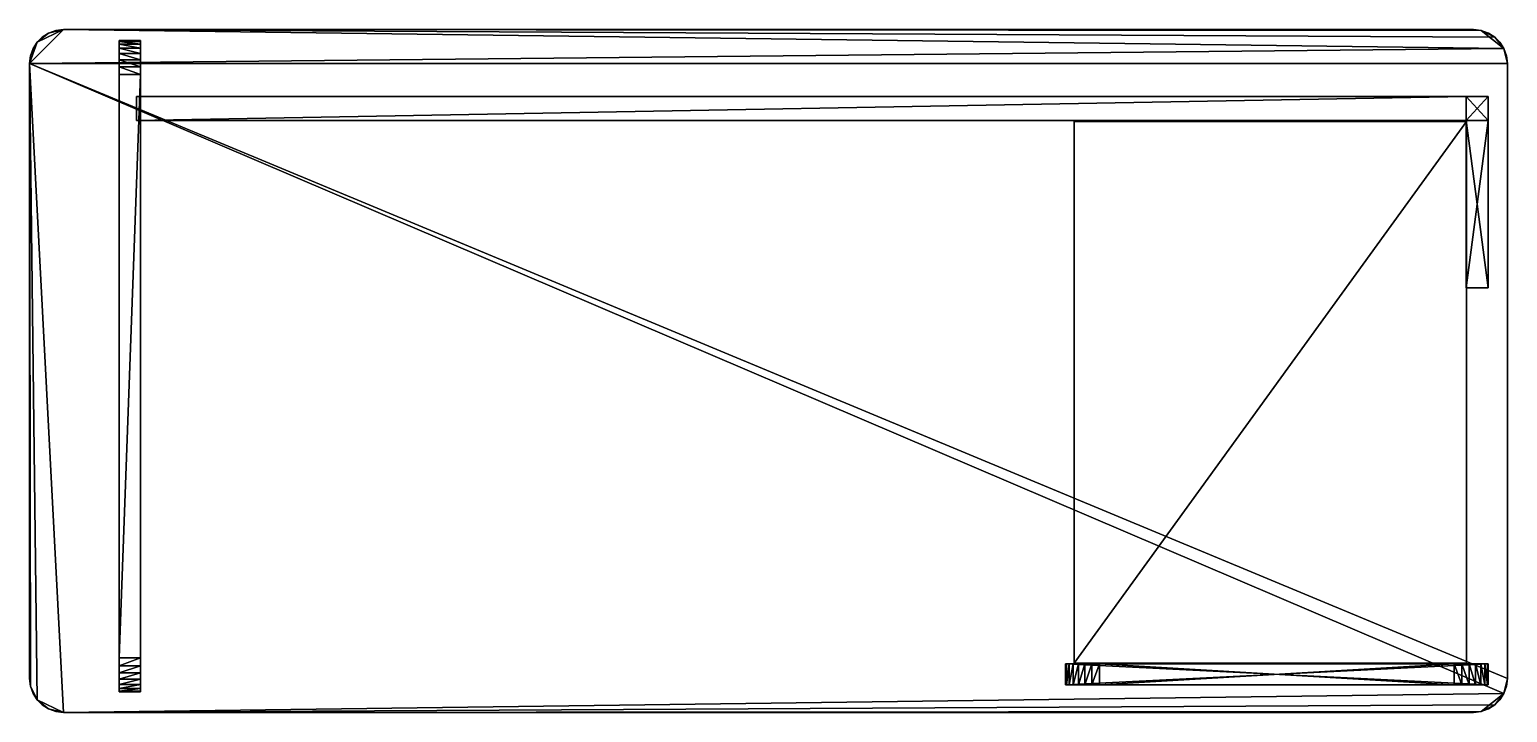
# Model space of a CAD drawing. Header units: centimetres. Extents: x -700 to 700, y -324 to 324.
import ezdxf

# ---------------------------------------------------------------- set-up
doc = ezdxf.new("R2010")
doc.units = ezdxf.units.CM
doc.layers.add('beige', color=7, linetype='Continuous', true_color=0xe1c657)
doc.layers.add('grey', color=7, linetype='Continuous', true_color=0xe1c657)

msp = doc.modelspace()

# ---------------------------------------------------------------- meshes
at = {"layer": 'beige', "color": 116, "true_color": 0x06873a}
mesh = msp.add_polyface(dxfattribs=at)
corners = [(-699.1, 298.8, 374.7), (-699.1, 298.8, 354.7), (-700, 291.4, 354.7), (-700, 291.4, 374.7), (-696.7, 305.6, 374.7), (-696.7, 305.6, 354.7), (-692.9, 311.6, 374.7), (-692.9, 311.6, 354.7), (-687.9, 316.6, 374.7), (-687.9, 316.6, 354.7), (-681.9, 320.4, 374.7), (-681.9, 320.4, 354.7), (-675.1, 322.8, 374.7), (-675.1, 322.8, 354.7), (-681.9, -320.4, 354.7), (-687.9, -316.6, 354.7), (-692.9, -311.6, 354.7), (-667.7, -323.7, 354.7), (-696.7, -305.6, 354.7), (-699.1, -298.8, 354.7), (-700, -291.4, 354.7), (-667.7, 323.7, 354.7), (-667.7, 323.7, 374.7), (-700, -291.4, 374.7), (-699.1, -298.8, 374.7), (-696.7, -305.6, 374.7), (-692.9, -311.6, 374.7), (-687.9, -316.6, 374.7), (-681.9, -320.4, 374.7), (-667.7, -323.7, 374.7), (-675.1, -322.8, 374.7), (-675.1, -322.8, 354.7)]
mesh.append_faces([[corners[k] for k in face] for face in [(17, 14, 16), (16, 19, 2), (17, 16, 2), (7, 11, 21), (2, 7, 21), (22, 10, 6), (22, 6, 3), (3, 24, 26), (26, 28, 29), (3, 26, 29)]], dxfattribs={"vtx0": -1, "vtx1": -1, "vtx2": -1, "color": 116})
mesh.append_faces([[corners[k] for k in face] for face in [(6, 0, 3)]], dxfattribs={"vtx0": -1, "vtx2": -1, "color": 116})
mesh.append_faces([[corners[k] for k in face] for face in [(2, 1, 7)]], dxfattribs={"vtx1": -1, "vtx2": -1, "color": 116})
mesh.append_faces([[corners[k] for k in face] for face in [(0, 1, 2), (2, 3, 0), (4, 5, 1), (1, 0, 4), (6, 7, 5), (5, 4, 6), (8, 9, 7), (7, 6, 8), (10, 11, 9), (9, 8, 10), (12, 13, 11), (11, 10, 12), (14, 15, 16), (16, 18, 19), (19, 20, 2), (1, 5, 7), (7, 9, 11), (10, 8, 6), (6, 4, 0), (3, 23, 24), (24, 25, 26), (26, 27, 28), (24, 23, 20), (20, 19, 24), (25, 24, 19), (19, 18, 25), (26, 25, 18), (18, 16, 26), (27, 26, 16), (16, 15, 27), (28, 27, 15), (15, 14, 28), (30, 28, 14), (14, 31, 30), (2, 20, 23), (23, 3, 2)]], dxfattribs={"vtx2": -1, "color": 116})
mesh = msp.add_polyface(dxfattribs=at)
corners = [(-667.7, 323.7, 354.7), (-667.7, 323.7, 374.7), (667.7, 323.7, 374.7), (667.7, 323.7, 354.7), (-675.1, 322.8, 354.7), (-675.1, 322.8, 374.7), (-667.7, -323.7, 354.7), (667.7, -323.7, 354.7), (667.7, -323.7, 374.7), (-667.7, -323.7, 374.7), (675.1, -322.8, 354.7), (-675.1, -322.8, 354.7), (-681.9, -320.4, 354.7), (-681.9, 320.4, 354.7), (675.1, 322.8, 354.7), (696.7, 305.6, 354.7), (-700, 291.4, 354.7), (700, 291.4, 354.7), (700, -291.4, 354.7), (696.7, -305.6, 354.7), (675.1, 322.8, 374.7), (687.9, 316.6, 374.7), (696.7, 305.6, 374.7), (-681.9, 320.4, 374.7), (-700, 291.4, 374.7), (700, 291.4, 374.7), (700, -291.4, 374.7), (696.7, -305.6, 374.7), (-681.9, -320.4, 374.7), (-675.1, -322.8, 374.7), (687.9, -316.6, 374.7), (675.1, -322.8, 374.7), (282.3, -277.5, 251.3), (281.5, -277.5, 243.9), (281.5, -297.5, 243.9), (281.5, -277.5, 122), (281.5, -297.5, 122), (281.5, -297.5, -4.6), (281.5, -277.5, -4.6), (282.3, -277.5, -11.9), (282.3, -297.5, -11.9), (281.5, -297.5, 117.4), (281.5, -277.5, 117.4), (281.5, -297.5, -83.9), (282.3, -297.5, -76.5), (282.3, -277.5, -76.5), (281.5, -277.5, -83.9), (281.5, -277.5, -332.4), (281.5, -297.5, -332.4), (282.3, -277.5, -339.8), (282.3, -297.5, -339.8)]
mesh.append_faces([[corners[k] for k in face] for face in [(0, 14, 15), (16, 0, 15), (16, 15, 17), (16, 18, 19), (6, 16, 19), (10, 6, 19), (21, 20, 1), (22, 21, 1), (22, 1, 24), (25, 22, 24), (27, 26, 24), (27, 24, 9), (30, 27, 9), (30, 9, 31)]], dxfattribs={"vtx0": -1, "vtx1": -1, "vtx2": -1, "color": 116})
mesh.append_faces([[corners[k] for k in face] for face in [(16, 17, 18)]], dxfattribs={"vtx0": -1, "vtx2": -1, "color": 116})
mesh.append_faces([[corners[k] for k in face] for face in [(26, 25, 24)]], dxfattribs={"vtx1": -1, "vtx2": -1, "color": 116})
mesh.append_faces([[corners[k] for k in face] for face in [(0, 1, 2), (2, 3, 0), (1, 0, 4), (4, 5, 1), (6, 7, 8), (8, 9, 6), (10, 7, 6), (6, 11, 12), (13, 4, 0), (0, 3, 14), (20, 2, 1), (1, 5, 23), (28, 29, 9), (9, 8, 31), (9, 29, 11), (11, 6, 9), (32, 33, 34), (35, 36, 34), (34, 33, 35), (37, 38, 39), (39, 40, 37), (38, 37, 41), (41, 42, 38), (39, 38, 42), (43, 44, 45), (45, 46, 43), (47, 48, 43), (43, 46, 47), (48, 47, 49), (49, 50, 48), (47, 46, 45), (44, 43, 48)]], dxfattribs={"vtx2": -1, "color": 116})
mesh = msp.add_polyface(dxfattribs=at)
corners = [(699.1, 298.8, 374.7), (700, 291.4, 374.7), (700, 291.4, 354.7), (699.1, 298.8, 354.7), (696.7, 305.6, 374.7), (696.7, 305.6, 354.7), (692.9, 311.6, 374.7), (692.9, 311.6, 354.7), (687.9, 316.6, 374.7), (687.9, 316.6, 354.7), (681.9, 320.4, 374.7), (681.9, 320.4, 354.7), (675.1, 322.8, 374.7), (675.1, 322.8, 354.7), (667.7, 323.7, 374.7), (667.7, 323.7, 354.7), (700, -291.4, 374.7), (700, -291.4, 354.7), (681.8, -277.5, 122), (281.5, -277.5, 122), (281.5, -277.5, 243.9), (284.8, -277.5, 258.1), (306.3, -277.5, 275.3), (313.7, -277.5, 276.2), (649.5, -277.5, 276.2), (663.7, -277.5, 272.9), (669.7, -277.5, -29.7), (663.7, -277.5, -33.5), (656.9, -277.5, -36), (649.5, -277.5, -36.8), (313.7, -277.5, -36.8), (299.6, -277.5, -33.5), (678.5, -277.5, -18.7), (282.3, -277.5, -11.9), (681.8, -277.5, -4.6), (281.5, -277.5, 117.4), (681.8, -277.5, 117.4), (681, -277.5, -76.5), (681.8, -277.5, -83.9), (681.8, -277.5, -332.4), (681, -277.5, -339.8), (678.5, -277.5, -346.5), (674.7, -277.5, -352.5), (669.7, -277.5, -357.5), (663.7, -277.5, -361.3), (656.9, -277.5, -363.8), (649.5, -277.5, -364.6), (313.7, -277.5, -364.6), (313.7, -277.5, -51.7), (649.5, -277.5, -51.7), (656.9, -277.5, -52.5), (663.7, -277.5, -54.9)]
mesh.append_faces([[corners[k] for k in face] for face in [(13, 9, 5), (18, 20, 21), (22, 24, 25), (21, 22, 25), (18, 21, 25), (28, 30, 31), (32, 28, 33), (34, 32, 35), (39, 41, 43), (43, 45, 47), (39, 43, 47), (47, 49, 51), (39, 47, 51), (37, 39, 51)]], dxfattribs={"vtx0": -1, "vtx1": -1, "vtx2": -1, "color": 116})
mesh.append_faces([[corners[k] for k in face] for face in [(47, 48, 49)]], dxfattribs={"vtx0": -1, "vtx2": -1, "color": 116})
mesh.append_faces([[corners[k] for k in face] for face in [(36, 34, 35)]], dxfattribs={"vtx1": -1, "color": 116})
mesh.append_faces([[corners[k] for k in face] for face in [(0, 1, 2), (2, 3, 0), (4, 0, 3), (3, 5, 4), (6, 4, 5), (5, 7, 6), (8, 6, 7), (7, 9, 8), (10, 8, 9), (9, 11, 10), (12, 10, 11), (11, 13, 12), (14, 12, 13), (13, 15, 14), (13, 11, 9), (9, 7, 5), (5, 3, 2), (1, 0, 4), (4, 6, 8), (8, 10, 12), (1, 16, 17), (17, 2, 1), (18, 19, 20), (22, 23, 24), (26, 27, 28), (28, 29, 30), (37, 38, 39), (39, 40, 41), (41, 42, 43), (43, 44, 45), (45, 46, 47), (49, 50, 51)]], dxfattribs={"vtx2": -1, "color": 116})
mesh = msp.add_polyface(dxfattribs=at)
corners = [(288.6, -297.5, 264.1), (293.6, -297.5, 269.1), (293.6, -277.5, 269.1), (288.6, -277.5, 264.1), (284.8, -297.5, 258.1), (284.8, -277.5, 258.1), (282.3, -297.5, 251.3), (282.3, -277.5, 251.3), (281.5, -297.5, 243.9), (288.6, -297.5, -24.7), (288.6, -277.5, -24.7), (293.6, -277.5, -29.7), (293.6, -297.5, -29.7), (284.8, -297.5, -18.7), (284.8, -277.5, -18.7), (282.3, -297.5, -11.9), (282.3, -277.5, -11.9), (281.5, -277.5, 243.9), (299.6, -277.5, -33.5), (281.5, -297.5, -4.6), (288.6, -297.5, -63.7), (293.6, -297.5, -58.8), (293.6, -277.5, -58.8), (288.6, -277.5, -63.7), (284.8, -297.5, -69.7), (284.8, -277.5, -69.7), (282.3, -297.5, -76.5), (282.3, -277.5, -76.5), (288.6, -297.5, -352.5), (288.6, -277.5, -352.5), (293.6, -277.5, -357.5), (293.6, -297.5, -357.5), (284.8, -297.5, -346.5), (284.8, -277.5, -346.5), (282.3, -297.5, -339.8), (282.3, -277.5, -339.8), (281.5, -277.5, -332.4), (299.6, -277.5, -54.9), (299.6, -297.5, -54.9), (281.5, -297.5, -332.4)]
mesh.append_faces([[corners[k] for k in face] for face in [(18, 10, 16), (30, 33, 36), (27, 23, 37), (36, 27, 37), (20, 26, 39), (38, 20, 39), (39, 32, 31)]], dxfattribs={"vtx0": -1, "vtx1": -1, "vtx2": -1, "color": 116})
mesh.append_faces([[corners[k] for k in face] for face in [(0, 1, 2), (2, 3, 0), (4, 0, 3), (3, 5, 4), (6, 4, 5), (5, 7, 6), (8, 6, 7), (9, 10, 11), (11, 12, 9), (13, 14, 10), (10, 9, 13), (15, 16, 14), (14, 13, 15), (17, 7, 5), (5, 3, 2), (1, 0, 4), (4, 6, 8), (18, 11, 10), (10, 14, 16), (19, 15, 13), (13, 9, 12), (20, 21, 22), (22, 23, 20), (24, 20, 23), (23, 25, 24), (26, 24, 25), (25, 27, 26), (28, 29, 30), (30, 31, 28), (32, 33, 29), (29, 28, 32), (34, 35, 33), (33, 32, 34), (30, 29, 33), (33, 35, 36), (27, 25, 23), (23, 22, 37), (38, 21, 20), (20, 24, 26), (39, 34, 32), (32, 28, 31)]], dxfattribs={"vtx2": -1, "color": 116})
mesh = msp.add_polyface(dxfattribs=at)
corners = [(306.3, -297.5, 275.3), (313.7, -297.5, 276.2), (313.7, -277.5, 276.2), (306.3, -277.5, 275.3), (299.6, -297.5, 272.9), (299.6, -277.5, 272.9), (293.6, -297.5, 269.1), (293.6, -277.5, 269.1), (306.3, -297.5, -36), (306.3, -277.5, -36), (313.7, -277.5, -36.8), (313.7, -297.5, -36.8), (299.6, -297.5, -33.5), (299.6, -277.5, -33.5), (293.6, -297.5, -29.7), (293.6, -277.5, -29.7), (284.8, -277.5, 258.1), (284.8, -297.5, 258.1), (656.9, -277.5, -36), (282.3, -277.5, -11.9), (678.5, -277.5, -18.7), (281.5, -277.5, 117.4), (284.8, -297.5, -18.7), (281.5, -297.5, 117.4), (281.5, -297.5, -4.6), (681.8, -297.5, 117.4), (281.5, -297.5, 122), (281.5, -277.5, 122), (681.8, -277.5, 122), (306.3, -297.5, -52.5), (313.7, -297.5, -51.7), (313.7, -277.5, -51.7), (306.3, -277.5, -52.5), (299.6, -297.5, -54.9), (299.6, -277.5, -54.9), (293.6, -297.5, -58.8), (293.6, -277.5, -58.8), (306.3, -297.5, -363.8), (306.3, -277.5, -363.8), (313.7, -277.5, -364.6), (313.7, -297.5, -364.6), (299.6, -297.5, -361.3), (299.6, -277.5, -361.3), (293.6, -297.5, -357.5), (293.6, -277.5, -357.5), (281.5, -277.5, -332.4), (281.5, -297.5, -332.4)]
mesh.append_faces([[corners[k] for k in face] for face in [(16, 7, 3), (0, 6, 17), (18, 13, 19), (20, 19, 21), (22, 14, 8), (39, 44, 45), (39, 45, 34), (39, 34, 31), (46, 43, 40), (33, 46, 40), (30, 33, 40)]], dxfattribs={"vtx0": -1, "vtx1": -1, "vtx2": -1, "color": 116})
mesh.append_faces([[corners[k] for k in face] for face in [(43, 37, 40)]], dxfattribs={"vtx0": -1, "vtx2": -1, "color": 116})
mesh.append_faces([[corners[k] for k in face] for face in [(23, 24, 25)]], dxfattribs={"vtx1": -1, "color": 116})
mesh.append_faces([[corners[k] for k in face] for face in [(39, 38, 44)]], dxfattribs={"vtx1": -1, "vtx2": -1, "color": 116})
mesh.append_faces([[corners[k] for k in face] for face in [(0, 1, 2), (2, 3, 0), (4, 0, 3), (3, 5, 4), (6, 4, 5), (5, 7, 6), (8, 9, 10), (10, 11, 8), (12, 13, 9), (9, 8, 12), (14, 15, 13), (13, 12, 14), (7, 5, 3), (0, 4, 6), (10, 9, 13), (14, 12, 8), (26, 27, 28), (21, 23, 25), (29, 30, 31), (31, 32, 29), (33, 29, 32), (32, 34, 33), (35, 33, 34), (34, 36, 35), (37, 38, 39), (39, 40, 37), (41, 42, 38), (38, 37, 41), (43, 44, 42), (42, 41, 43), (38, 42, 44), (34, 32, 31), (30, 29, 33), (43, 41, 37)]], dxfattribs={"vtx2": -1, "color": 116})
mesh = msp.add_polyface(dxfattribs=at)
corners = [(667.7, -323.7, 374.7), (667.7, -323.7, 354.7), (675.1, -322.8, 354.7), (675.1, -322.8, 374.7), (649.5, -277.5, 276.2), (649.5, -297.5, 276.2), (656.9, -297.5, 275.3), (656.9, -277.5, 275.3), (663.7, -297.5, 272.9), (663.7, -277.5, 272.9), (669.7, -297.5, 269.1), (669.7, -277.5, 269.1), (674.7, -297.5, 264.1), (313.7, -297.5, 276.2), (306.3, -297.5, 275.3), (284.8, -297.5, 258.1), (281.5, -297.5, 243.9), (281.5, -297.5, 122), (681.8, -297.5, 122), (656.9, -297.5, -36), (649.5, -297.5, -36.8), (649.5, -277.5, -36.8), (663.7, -297.5, -33.5), (656.9, -277.5, -36), (669.7, -297.5, -29.7), (663.7, -277.5, -33.5), (674.7, -297.5, -24.7), (669.7, -277.5, -29.7), (313.7, -297.5, -36.8), (313.7, -277.5, -36.8), (306.3, -297.5, -36), (681, -297.5, -11.9), (284.8, -297.5, -18.7), (681.8, -297.5, 117.4), (281.5, -297.5, -4.6), (681.8, -277.5, 122), (649.5, -277.5, -51.7), (649.5, -297.5, -51.7), (656.9, -297.5, -52.5), (656.9, -277.5, -52.5), (663.7, -297.5, -54.9), (663.7, -277.5, -54.9), (669.7, -297.5, -58.8), (669.7, -277.5, -58.8), (674.7, -297.5, -63.7), (313.7, -297.5, -51.7), (313.7, -297.5, -364.6), (649.5, -297.5, -364.6), (656.9, -297.5, -363.8), (663.7, -297.5, -361.3), (669.7, -297.5, -357.5), (681.8, -297.5, -332.4), (649.5, -277.5, -364.6), (656.9, -277.5, -363.8), (663.7, -277.5, -361.3), (674.7, -297.5, -352.5), (669.7, -277.5, -357.5), (313.7, -277.5, -364.6)]
mesh.append_faces([[corners[k] for k in face] for face in [(8, 5, 14), (8, 14, 15), (15, 16, 18), (8, 15, 18), (30, 20, 22), (30, 22, 31), (32, 30, 31), (32, 31, 33), (34, 32, 33), (40, 37, 46), (46, 48, 50), (46, 50, 51), (40, 46, 51)]], dxfattribs={"vtx0": -1, "vtx1": -1, "vtx2": -1, "color": 116})
mesh.append_faces([[corners[k] for k in face] for face in [(37, 45, 46)]], dxfattribs={"vtx1": -1, "vtx2": -1, "color": 116})
mesh.append_faces([[corners[k] for k in face] for face in [(0, 1, 2), (2, 3, 0), (4, 5, 6), (7, 6, 8), (9, 8, 10), (11, 10, 12), (12, 10, 8), (8, 6, 5), (5, 13, 14), (16, 17, 18), (19, 20, 21), (22, 19, 23), (24, 22, 25), (26, 24, 27), (13, 5, 4), (20, 28, 29), (30, 28, 20), (20, 19, 22), (22, 24, 26), (35, 18, 17), (36, 37, 38), (39, 38, 40), (41, 40, 42), (43, 42, 44), (44, 42, 40), (40, 38, 37), (46, 47, 48), (48, 49, 50), (48, 47, 52), (49, 48, 53), (50, 49, 54), (55, 50, 56), (45, 37, 36), (47, 46, 57)]], dxfattribs={"vtx2": -1, "color": 116})
mesh = msp.add_polyface(dxfattribs=at)
corners = [(656.9, -297.5, 275.3), (656.9, -277.5, 275.3), (649.5, -277.5, 276.2), (663.7, -297.5, 272.9), (663.7, -277.5, 272.9), (669.7, -297.5, 269.1), (669.7, -277.5, 269.1), (674.7, -297.5, 264.1), (674.7, -277.5, 264.1), (678.5, -297.5, 258.1), (678.5, -277.5, 258.1), (681, -297.5, 251.3), (681, -277.5, 251.3), (681.8, -297.5, 243.9), (681.8, -277.5, 243.9), (681.8, -277.5, 122), (649.5, -277.5, -36.8), (656.9, -277.5, -36), (656.9, -297.5, -36), (663.7, -277.5, -33.5), (663.7, -297.5, -33.5), (669.7, -277.5, -29.7), (669.7, -297.5, -29.7), (674.7, -277.5, -24.7), (674.7, -297.5, -24.7), (678.5, -277.5, -18.7), (678.5, -297.5, -18.7), (681, -277.5, -11.9), (681, -297.5, -11.9), (681.8, -277.5, -4.6), (681.8, -297.5, -4.6), (313.7, -277.5, 276.2), (313.7, -297.5, 276.2), (313.7, -277.5, -36.8), (649.5, -297.5, -36.8), (681.8, -277.5, 117.4), (681.8, -297.5, 117.4), (281.5, -277.5, 117.4), (656.9, -297.5, -52.5), (656.9, -277.5, -52.5), (649.5, -277.5, -51.7), (663.7, -297.5, -54.9), (663.7, -277.5, -54.9), (669.7, -297.5, -58.8), (669.7, -277.5, -58.8), (674.7, -297.5, -63.7), (674.7, -277.5, -63.7), (678.5, -297.5, -69.7), (678.5, -277.5, -69.7), (681, -297.5, -76.5), (681, -277.5, -76.5), (681.8, -297.5, -83.9), (681.8, -277.5, -83.9), (681.8, -277.5, -332.4), (649.5, -277.5, -364.6), (656.9, -277.5, -363.8), (656.9, -297.5, -363.8), (663.7, -277.5, -361.3), (663.7, -297.5, -361.3), (669.7, -277.5, -357.5), (669.7, -297.5, -357.5), (674.7, -277.5, -352.5), (674.7, -297.5, -352.5), (678.5, -277.5, -346.5), (678.5, -297.5, -346.5), (681, -277.5, -339.8), (681, -297.5, -339.8), (681.8, -297.5, -332.4), (313.7, -277.5, -51.7), (313.7, -297.5, -51.7), (313.7, -277.5, -364.6), (649.5, -297.5, -364.6)]
mesh.append_faces([[corners[k] for k in face] for face in [(15, 4, 8), (12, 15, 8), (25, 21, 17), (50, 42, 46)]], dxfattribs={"vtx0": -1, "vtx1": -1, "vtx2": -1, "color": 116})
mesh.append_faces([[corners[k] for k in face] for face in [(10, 12, 8), (48, 50, 46)]], dxfattribs={"vtx1": -1, "color": 116})
mesh.append_faces([[corners[k] for k in face] for face in [(0, 1, 2), (3, 4, 1), (5, 6, 4), (7, 8, 6), (9, 10, 8), (11, 12, 10), (13, 14, 12), (15, 14, 13), (12, 14, 15), (2, 1, 4), (4, 6, 8), (16, 17, 18), (17, 19, 20), (19, 21, 22), (21, 23, 24), (23, 25, 26), (25, 27, 28), (27, 29, 30), (2, 31, 32), (33, 16, 34), (30, 29, 35), (29, 27, 25), (25, 23, 21), (36, 35, 37), (38, 39, 40), (41, 42, 39), (43, 44, 42), (45, 46, 44), (47, 48, 46), (49, 50, 48), (51, 52, 50), (53, 52, 51), (42, 44, 46), (54, 55, 56), (55, 57, 58), (57, 59, 60), (59, 61, 62), (61, 63, 64), (63, 65, 66), (65, 53, 67), (40, 68, 69), (70, 54, 71)]], dxfattribs={"vtx2": -1, "color": 116})
mesh = msp.add_polyface(dxfattribs=at)
corners = [(699.1, -298.8, 374.7), (699.1, -298.8, 354.7), (700, -291.4, 354.7), (700, -291.4, 374.7), (696.7, -305.6, 374.7), (696.7, -305.6, 354.7), (692.9, -311.6, 374.7), (692.9, -311.6, 354.7), (687.9, -316.6, 374.7), (687.9, -316.6, 354.7), (681.9, -320.4, 374.7), (681.9, -320.4, 354.7), (675.1, -322.8, 374.7), (675.1, -322.8, 354.7), (674.7, -277.5, 264.1), (674.7, -297.5, 264.1), (678.5, -297.5, 258.1), (678.5, -277.5, 258.1), (681, -297.5, 251.3), (681, -277.5, 251.3), (681.8, -297.5, 243.9), (681.8, -297.5, 122), (681.8, -277.5, 122), (663.7, -297.5, 272.9), (678.5, -297.5, -18.7), (674.7, -297.5, -24.7), (674.7, -277.5, -24.7), (681, -297.5, -11.9), (678.5, -277.5, -18.7), (681.8, -297.5, -4.6), (681, -277.5, -11.9), (681.8, -277.5, 117.4), (681.8, -297.5, 117.4), (663.7, -297.5, -33.5), (674.7, -277.5, -63.7), (674.7, -297.5, -63.7), (678.5, -297.5, -69.7), (678.5, -277.5, -69.7), (681, -297.5, -76.5), (681, -277.5, -76.5), (681.8, -297.5, -83.9), (681.8, -297.5, -332.4), (681.8, -277.5, -332.4), (669.7, -297.5, -357.5), (674.7, -297.5, -352.5), (678.5, -297.5, -346.5), (681, -297.5, -339.8), (663.7, -297.5, -54.9), (674.7, -277.5, -352.5), (678.5, -277.5, -346.5), (681, -277.5, -339.8)]
mesh.append_faces([[corners[k] for k in face] for face in [(13, 5, 9), (23, 21, 18), (15, 23, 18), (33, 25, 27), (43, 45, 41), (35, 47, 41), (35, 41, 38)]], dxfattribs={"vtx0": -1, "vtx1": -1, "vtx2": -1, "color": 116})
mesh.append_faces([[corners[k] for k in face] for face in [(11, 13, 9), (10, 8, 12), (16, 15, 18), (36, 35, 38)]], dxfattribs={"vtx1": -1, "color": 116})
mesh.append_faces([[corners[k] for k in face] for face in [(0, 1, 2), (2, 3, 0), (4, 5, 1), (1, 0, 4), (6, 7, 5), (5, 4, 6), (8, 9, 7), (7, 6, 8), (10, 11, 9), (9, 8, 10), (12, 13, 11), (11, 10, 12), (2, 1, 5), (5, 7, 9), (8, 6, 4), (4, 0, 3), (14, 15, 16), (17, 16, 18), (19, 18, 20), (20, 21, 22), (21, 20, 18), (24, 25, 26), (27, 24, 28), (29, 27, 30), (31, 32, 29), (25, 24, 27), (27, 29, 32), (34, 35, 36), (37, 36, 38), (39, 38, 40), (40, 41, 42), (43, 44, 45), (45, 46, 41), (41, 40, 38), (45, 44, 48), (46, 45, 49), (41, 46, 50)]], dxfattribs={"vtx2": -1, "color": 116})
at = {"layer": 'grey', "color": 116, "true_color": 0x06873a}
mesh = msp.add_polyface(dxfattribs=at)
corners = [(-598.8, 237.6, 129.7), (660.8, 237.6, 129.7), (-598.8, 260.2, 129.7), (660.8, 260.2, 129.7), (-598.8, 237.6, 358), (660.8, 237.6, 358), (-598.8, 260.2, 358), (660.8, 260.2, 358), (681.8, 237.6, 129.7), (681.8, 260.2, 129.7), (681.8, 260.2, 358), (681.8, 237.6, 358), (660.8, 78.9, 358), (660.8, 78.9, 129.7), (681.8, 78.9, 129.7), (681.8, 78.9, 358), (-595, 281, -373.9), (-595, 288.4, -373), (-615, 288.4, -373), (-615, 281, -373.9), (-595, 295.1, -370.6), (-615, 295.1, -370.6), (-595, 301.1, -366.8), (-615, 301.1, -366.8), (-595, 306.1, -361.8), (-615, 306.1, -361.8), (-595, 309.9, -355.8), (-615, 309.9, -355.8), (-595, 312.4, -349), (-615, 312.4, -349), (-595, 313.2, -341.6), (-615, 313.2, -341.6), (-595, -304.2, -341.6), (-615, -304.2, -341.6), (-595, -272, -373.9), (-595, -279.4, -373), (-595, -286.2, -370.6), (-595, -292.2, -366.8), (-595, -297.2, -361.8), (-595, -301, -355.8), (-595, -303.4, -349), (-615, -303.4, -349), (-615, -301, -355.8), (-615, -297.2, -361.8), (-615, -292.2, -366.8), (-615, -286.2, -370.6), (-615, -279.4, -373), (-615, -272, -373.9), (-595, 313.2, 359.4), (-615, 313.2, 359.4), (-595, -304.2, 359.4), (-615, -304.2, 359.4), (289.7, -277, -374.7), (661.3, -277, -374.7), (289.7, 236.6, -374.7), (661.3, 236.6, -374.7), (289.7, -277, 252.2), (661.3, -277, 252.2), (289.7, 236.6, 252.2), (661.3, 236.6, 252.2)]
mesh.append_faces([[corners[k] for k in face] for face in [(39, 37, 35), (35, 16, 20), (20, 24, 28), (35, 20, 28), (39, 35, 28), (39, 28, 48), (32, 39, 48), (27, 23, 18), (18, 47, 45), (45, 43, 41), (18, 45, 41), (27, 18, 41), (27, 41, 51), (31, 27, 51)]], dxfattribs={"vtx0": -1, "vtx1": -1, "vtx2": -1, "color": 116})
mesh.append_faces([[corners[k] for k in face] for face in [(50, 32, 48), (49, 31, 51)]], dxfattribs={"vtx1": -1, "color": 116})
mesh.append_faces([[corners[k] for k in face] for face in [(0, 2, 3), (3, 1, 0), (4, 5, 7), (7, 6, 4), (0, 1, 5), (5, 4, 0), (8, 9, 10), (10, 11, 8), (3, 2, 6), (6, 7, 3), (2, 0, 4), (4, 6, 2), (1, 3, 9), (9, 8, 1), (3, 7, 10), (10, 9, 3), (7, 5, 11), (11, 10, 7), (12, 13, 14), (14, 15, 12), (5, 1, 13), (13, 12, 5), (1, 8, 14), (14, 13, 1), (8, 11, 15), (15, 14, 8), (11, 5, 12), (12, 15, 11), (18, 17, 16), (16, 19, 18), (21, 20, 17), (17, 18, 21), (23, 22, 20), (20, 21, 23), (25, 24, 22), (22, 23, 25), (27, 26, 24), (24, 25, 27), (29, 28, 26), (26, 27, 29), (31, 30, 28), (28, 29, 31), (46, 47, 34), (34, 35, 46), (45, 46, 35), (35, 36, 45), (44, 45, 36), (36, 37, 44), (43, 44, 37), (37, 38, 43), (42, 43, 38), (38, 39, 42), (41, 42, 39), (39, 40, 41), (33, 41, 40), (40, 32, 33), (16, 34, 47), (47, 19, 16), (30, 31, 49), (49, 48, 30), (33, 32, 50), (50, 51, 33), (32, 40, 39), (39, 38, 37), (37, 36, 35), (35, 34, 16), (16, 17, 20), (20, 22, 24), (24, 26, 28), (28, 30, 48), (31, 29, 27), (27, 25, 23), (23, 21, 18), (18, 19, 47), (47, 46, 45), (45, 44, 43), (43, 42, 41), (41, 33, 51), (52, 54, 55), (55, 53, 52), (56, 57, 59), (59, 58, 56), (52, 53, 57), (57, 56, 52), (53, 55, 59), (59, 57, 53), (55, 54, 58), (58, 59, 55), (54, 52, 56), (56, 58, 54)]], dxfattribs={"vtx2": -1, "color": 116})

doc.saveas('drawing.dxf')
